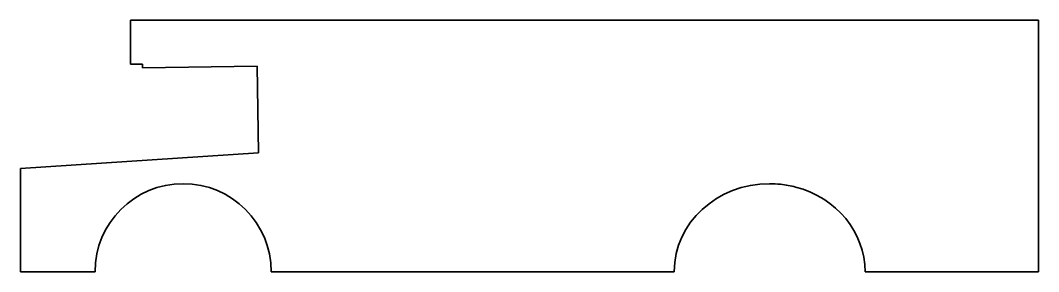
# Model space of a CAD drawing. Extents: x 68 to 229, y 85 to 125.
import ezdxf

# ---------------------------------------------------------------- set-up
doc = ezdxf.new("R2010")
doc.units = 0

msp = doc.modelspace()

# ---------------------------------------------------------------- linework, layer by layer
at = {"color": 7, "lineweight": 35, "ltscale": 0.175001}
msp.add_line((85.147293, 125.024048), (85.123039, 118.024048), dxfattribs=at)
at = {"color": 7, "lineweight": 35}
for p, q in [((85.147293, 125.024048), (229.373322, 125.024048)), ((229.373322, 85.024048), (229.373322, 125.024048)), ((105.458961, 103.925522), (67.626862, 101.449249)), ((107.485741, 85.024048), (171.475861, 85.024048)), ((201.80304, 85.024048), (229.373322, 85.024048))]:
    msp.add_line(p, q, dxfattribs=at)
at = {"color": 7, "lineweight": 35, "ltscale": 0.04755}
msp.add_line((85.123039, 118.024048), (87.02504, 118.024048), dxfattribs=at)
at = {"color": 7, "lineweight": 35, "ltscale": 0.014049}
msp.add_line((87.02504, 118.024048), (87.033119, 117.462128), dxfattribs=at)
at = {"color": 7, "lineweight": 35, "ltscale": 0.455736}
msp.add_line((87.033119, 117.462128), (105.260658, 117.724075), dxfattribs=at)
at = {"color": 7, "lineweight": 35, "ltscale": 0.344999}
msp.add_line((105.260658, 117.724075), (105.458961, 103.925522), dxfattribs=at)
at = {"color": 7, "lineweight": 35, "ltscale": 0.41063}
msp.add_line((67.626862, 85.024048), (67.626862, 101.449249), dxfattribs=at)
at = {"color": 7, "lineweight": 35, "ltscale": 4.7e-05}
msp.add_line((188.374939, 98.932053), (188.376801, 98.93187), dxfattribs=at)
at = {"color": 7, "lineweight": 35, "ltscale": 0.296472}
msp.add_line((67.626862, 85.024048), (79.485741, 85.024048), dxfattribs=at)
at = {"color": 7, "lineweight": 35, "ltscale": 0.001313}
msp.add_line((171.475861, 85.024048), (171.475967, 85.076584), dxfattribs=at)
at = {"color": 7, "lineweight": 35}
for centre, radius, start, end in [((93.485741, 85.024048), 14, 0, 179.999995), ((186.639862, 82.614639), 16.409398, 83.930355, 89.999654), ((186.938995, 84.288406), 14.713798, 74.90189, 84.392246)]:
    msp.add_arc(centre, radius, start, end, dxfattribs=at)
for centre, major_axis, ratio, start_param, end_param in [((186.639557, 85.023926), (15.163696, -0.000641), 0.923265, 1.5708088603, 3.1378772212), ((186.639496, 85.024078), (15.163528, -0.000183), 0.923266, 0.0000114244, 1.2948208522)]:
    msp.add_ellipse(centre, major_axis=major_axis, ratio=ratio, start_param=start_param, end_param=end_param, dxfattribs=at)

doc.saveas('drawing.dxf')
